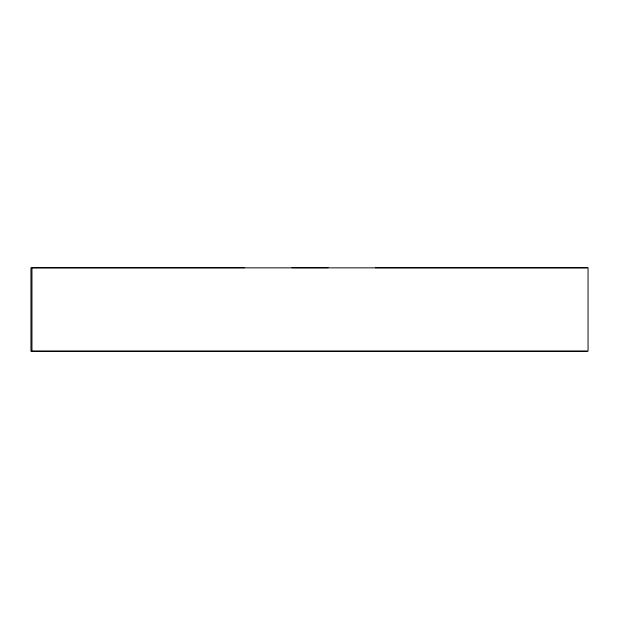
<?xml version="1.0" encoding="UTF-8"?>
<svg xmlns="http://www.w3.org/2000/svg" width="619" height="619" viewBox="0 0 619 619"><rect width="100%" height="100%" fill="white"/><g stroke="black" fill="none" stroke-linecap="round" stroke-linejoin="round"><path stroke-width="0.93" d="M244.66 267.725L31.956 267.725L31.956 351.143L588.05 351.143L588.05 267.725L375.346 267.725M291.928 267.725L328.078 267.725M587.044 267.857L30.95 267.857L30.95 351.275L587.044 351.275"/></g></svg>
